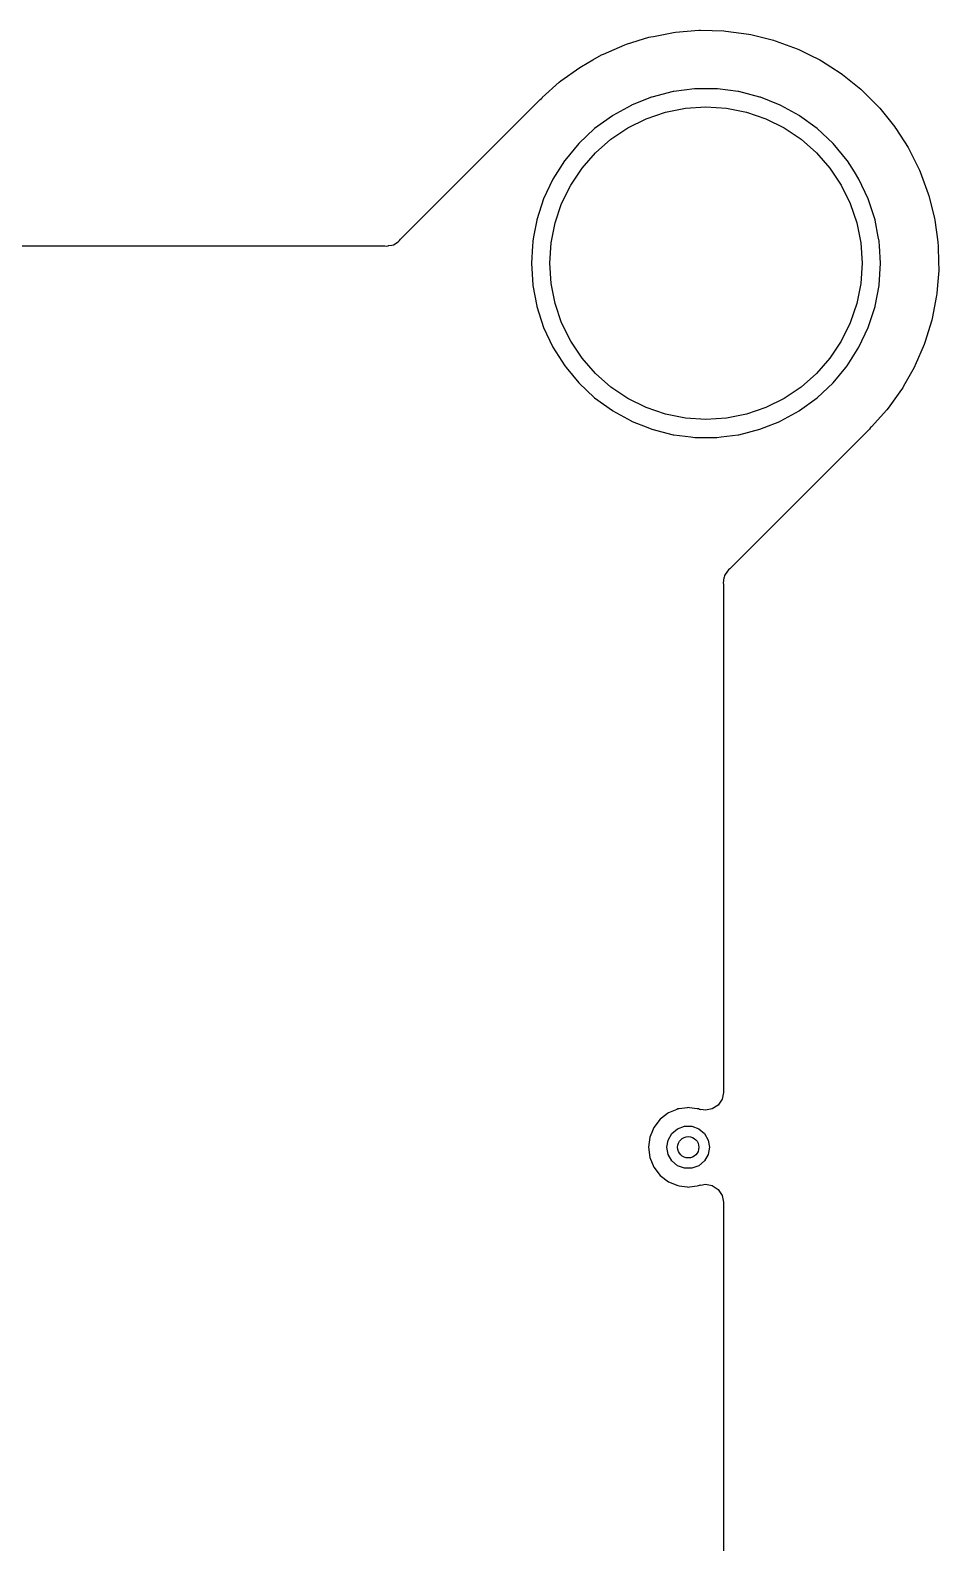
# Model space of a CAD drawing. Extents: x 0.99 to 4.24, y -7.27 to -4.02.
# Drawn here: x 3.661 to 4.165, y -4.863 to -4.024 of the extents above; entities that cross this region are included whole.
import ezdxf

# ---------------------------------------------------------------- set-up
doc = ezdxf.new("R2010")
doc.units = 0
doc.header["$MEASUREMENT"] = 0
doc.layers.add('BLACK', color=7, linetype='CONTINUOUS')

msp = doc.modelspace()

# ---------------------------------------------------------------- linework, layer by layer
at = {"layer": 'BLACK', "linetype": 'CONTINUOUS'}
for p, q in [((4.01853, -4.02551), (4.0314, -4.02446)), ((4.0314, -4.02446), (4.03247, -4.02443)), ((4.03247, -4.02443), (4.04538, -4.02478)), ((4.04538, -4.02478), (4.04645, -4.02487)), ((3.97854, -4.03761), (3.99039, -4.03251)), ((3.99039, -4.03251), (3.9914, -4.03213)), ((3.9914, -4.03213), (4.00374, -4.02835)), ((4.00374, -4.02835), (4.00479, -4.02809)), ((4.00479, -4.02809), (4.00625, -4.02781)), ((4.00625, -4.02781), (4.01746, -4.02565)), ((4.01746, -4.02565), (4.01853, -4.02551)), ((4.04645, -4.02487), (4.05924, -4.02661)), ((4.05924, -4.02661), (4.0603, -4.02681)), ((4.0603, -4.02681), (4.07282, -4.02993)), ((4.07282, -4.02993), (4.07386, -4.03024)), ((4.07386, -4.03024), (4.08597, -4.0347)), ((3.96633, -4.04444), (3.97267, -4.04086)), ((3.97267, -4.04086), (3.97757, -4.03809)), ((3.97757, -4.03809), (3.97854, -4.03761)), ((4.08597, -4.0347), (4.08696, -4.03512)), ((4.08696, -4.03512), (4.09294, -4.03809)), ((4.09294, -4.03809), (4.09852, -4.04086)), ((4.09852, -4.04086), (4.09946, -4.04139)), ((4.09946, -4.04139), (4.10465, -4.0447)), ((3.95494, -4.05255), (3.96543, -4.04502)), ((3.96543, -4.04502), (3.96633, -4.04444)), ((4.10465, -4.0447), (4.11034, -4.04834)), ((4.11034, -4.04834), (4.11121, -4.04897)), ((4.11121, -4.04897), (4.12127, -4.05705)), ((3.94467, -4.06168), (3.9541, -4.05322)), ((3.9541, -4.05322), (3.95494, -4.05255)), ((4.02904, -4.05695), (4.0176, -4.05839)), ((4.02935, -4.05691), (4.02904, -4.05695)), ((4.04151, -4.05691), (4.02935, -4.05691)), ((4.04182, -4.05695), (4.04151, -4.05691)), ((4.05327, -4.05839), (4.04182, -4.05695)), ((4.12127, -4.05705), (4.12208, -4.05777)), ((4.12208, -4.05777), (4.1312, -4.0669)), ((3.86674, -4.13955), (3.9427, -4.06359)), ((3.9427, -4.06359), (3.94274, -4.06356)), ((3.94274, -4.06356), (3.94342, -4.06289)), ((3.94342, -4.06289), (3.94423, -4.06234)), ((3.94423, -4.06234), (3.94457, -4.06183)), ((3.94457, -4.06183), (3.94472, -4.06174)), ((3.94472, -4.06174), (3.94467, -4.06168)), ((3.99393, -4.06608), (3.98383, -4.07164)), ((3.99421, -4.06593), (3.99393, -4.06608)), ((3.99393, -4.06608), (3.99393, -4.06608)), ((4.00011, -4.06359), (3.99421, -4.06593)), ((4.00522, -4.06157), (4.00011, -4.06359)), ((4.00551, -4.06146), (4.00522, -4.06157)), ((4.00522, -4.06157), (4.00522, -4.06157)), ((4.01729, -4.05843), (4.00551, -4.06146)), ((4.0176, -4.05839), (4.01729, -4.05843)), ((4.0176, -4.05839), (4.0176, -4.05839)), ((4.05358, -4.05843), (4.05327, -4.05839)), ((4.05327, -4.05839), (4.05327, -4.05839)), ((4.06535, -4.06146), (4.05358, -4.05843)), ((4.06564, -4.06157), (4.06535, -4.06146)), ((4.07075, -4.06359), (4.06564, -4.06157)), ((4.06564, -4.06157), (4.06564, -4.06157)), ((4.07666, -4.06593), (4.07075, -4.06359)), ((4.07693, -4.06608), (4.07666, -4.06593)), ((4.08704, -4.07164), (4.07693, -4.06608)), ((4.07693, -4.06608), (4.07693, -4.06608)), ((3.98355, -4.07179), (3.97371, -4.07894)), ((3.98383, -4.07164), (3.98355, -4.07179)), ((3.99213, -4.07853), (4.00229, -4.07352)), ((4.00229, -4.07352), (4.01302, -4.06988)), ((4.01302, -4.06988), (4.02413, -4.06767)), ((4.02413, -4.06767), (4.03543, -4.06693)), ((4.03543, -4.06693), (4.04674, -4.06767)), ((4.04674, -4.06767), (4.05785, -4.06988)), ((4.05785, -4.06988), (4.06858, -4.07352)), ((4.06858, -4.07352), (4.07874, -4.07853)), ((4.08731, -4.07179), (4.08704, -4.07164)), ((4.09715, -4.07894), (4.08731, -4.07179)), ((4.1312, -4.0669), (4.13192, -4.0677)), ((4.13192, -4.0677), (4.14001, -4.07776)), ((3.97371, -4.07894), (3.96485, -4.08726)), ((3.98271, -4.08483), (3.99213, -4.07853)), ((4.07874, -4.07853), (4.08816, -4.08483)), ((4.10602, -4.08726), (4.09715, -4.07894)), ((4.14001, -4.07776), (4.14064, -4.07864)), ((4.14064, -4.07864), (4.14083, -4.07894)), ((4.14083, -4.07894), (4.14759, -4.08951)), ((3.96485, -4.08726), (3.9571, -4.09663)), ((3.97419, -4.0923), (3.98271, -4.08483)), ((4.08816, -4.08483), (4.09668, -4.0923)), ((4.11377, -4.09663), (4.10602, -4.08726)), ((4.14759, -4.08951), (4.14812, -4.09045)), ((4.14812, -4.09045), (4.15385, -4.10202)), ((3.95693, -4.0969), (3.95305, -4.10301)), ((3.9571, -4.09663), (3.95693, -4.0969)), ((3.96672, -4.10082), (3.97419, -4.0923)), ((4.09668, -4.0923), (4.10415, -4.10082)), ((4.11393, -4.0969), (4.11377, -4.09663)), ((4.11781, -4.10301), (4.11393, -4.0969)), ((3.95058, -4.1069), (3.94541, -4.1179)), ((3.95305, -4.10301), (3.95058, -4.1069)), ((3.96042, -4.11024), (3.96672, -4.10082)), ((4.10415, -4.10082), (4.11044, -4.11024)), ((4.12028, -4.1069), (4.11781, -4.10301)), ((4.12546, -4.1179), (4.12028, -4.1069)), ((4.15385, -4.10202), (4.15428, -4.10301)), ((4.15428, -4.10301), (4.15873, -4.11512)), ((3.95541, -4.1204), (3.96042, -4.11024)), ((4.11044, -4.11024), (4.11545, -4.1204)), ((4.15873, -4.11512), (4.15905, -4.11615)), ((4.15905, -4.11615), (4.16216, -4.12868)), ((3.94541, -4.1179), (3.94165, -4.12946)), ((3.95177, -4.13113), (3.95541, -4.1204)), ((4.11545, -4.1204), (4.1191, -4.13113)), ((4.12922, -4.12946), (4.12546, -4.1179)), ((3.94159, -4.12977), (3.93985, -4.13888)), ((3.94165, -4.12946), (3.94159, -4.12977)), ((3.94159, -4.12977), (3.94159, -4.12977)), ((3.94956, -4.14224), (3.95177, -4.13113)), ((4.1191, -4.13113), (4.12131, -4.14224)), ((4.12927, -4.12977), (4.12922, -4.12946)), ((4.13101, -4.13888), (4.12927, -4.12977)), ((4.12927, -4.12977), (4.12927, -4.12977)), ((4.16216, -4.12868), (4.16237, -4.12974)), ((4.16237, -4.12974), (4.164, -4.14172)), ((3.86218, -4.1433), (3.86465, -4.14164)), ((3.86465, -4.14164), (3.86549, -4.14108)), ((3.86465, -4.14164), (3.86465, -4.14164)), ((3.86549, -4.14108), (3.86604, -4.14027)), ((3.86604, -4.14027), (3.86671, -4.13959)), ((3.86671, -4.13959), (3.86674, -4.13955)), ((3.93935, -4.14172), (3.93922, -4.14388)), ((3.93937, -4.14141), (3.93935, -4.14172)), ((3.93935, -4.14172), (3.93935, -4.14172)), ((3.93985, -4.13888), (3.93937, -4.14141)), ((4.13149, -4.14141), (4.13101, -4.13888)), ((4.13151, -4.14172), (4.13149, -4.14141)), ((4.13165, -4.14388), (4.13151, -4.14172)), ((4.13151, -4.14172), (4.13151, -4.14172)), ((4.164, -4.14172), (4.16411, -4.14252)), ((1.37992, -4.14388), (3.8563, -4.14388)), ((3.8563, -4.14388), (3.85635, -4.14388)), ((3.85635, -4.14388), (3.85731, -4.14388)), ((3.85731, -4.14388), (3.85827, -4.14407)), ((3.85827, -4.14407), (3.85923, -4.14388)), ((3.85923, -4.14388), (3.85925, -4.14388)), ((3.85925, -4.14388), (3.85945, -4.14384)), ((3.85945, -4.14384), (3.86122, -4.14349)), ((3.86122, -4.14349), (3.86218, -4.1433)), ((3.86122, -4.14349), (3.86122, -4.14349)), ((3.93922, -4.14388), (3.93861, -4.15354)), ((3.94882, -4.15354), (3.94956, -4.14224)), ((4.12131, -4.14224), (4.12205, -4.15354)), ((4.13226, -4.15354), (4.13165, -4.14388)), ((4.16411, -4.14252), (4.1642, -4.1436)), ((4.1642, -4.1436), (4.16447, -4.15354)), ((3.93861, -4.15354), (3.93937, -4.16568)), ((3.94956, -4.16485), (3.94882, -4.15354)), ((4.12205, -4.15354), (4.12131, -4.16485)), ((4.13149, -4.16568), (4.13226, -4.15354)), ((4.16452, -4.15758), (4.16386, -4.16568)), ((4.16447, -4.15354), (4.16455, -4.1565)), ((4.16455, -4.1565), (4.16452, -4.15758)), ((3.93937, -4.16568), (3.93943, -4.16599)), ((3.93943, -4.16599), (3.94159, -4.17732)), ((3.95177, -4.17596), (3.94956, -4.16485)), ((4.12131, -4.16485), (4.1191, -4.17596)), ((4.12927, -4.17732), (4.13144, -4.16599)), ((4.13144, -4.16599), (4.13149, -4.16568)), ((4.16386, -4.16568), (4.16347, -4.17044)), ((4.16332, -4.17151), (4.16089, -4.18419)), ((4.16347, -4.17044), (4.16332, -4.17151)), ((3.94159, -4.17732), (3.94159, -4.17732)), ((3.94159, -4.17732), (3.94165, -4.17762)), ((3.94165, -4.17762), (3.94541, -4.18919)), ((3.95541, -4.18669), (3.95177, -4.17596)), ((4.1191, -4.17596), (4.11545, -4.18669)), ((4.12546, -4.18919), (4.12922, -4.17762)), ((4.12922, -4.17762), (4.12927, -4.17732)), ((4.12927, -4.17732), (4.12927, -4.17732)), ((3.94541, -4.18919), (3.95058, -4.20019)), ((3.96042, -4.19685), (3.95541, -4.18669)), ((4.11545, -4.18669), (4.11044, -4.19685)), ((4.12028, -4.20019), (4.12546, -4.18919)), ((4.16063, -4.18523), (4.15684, -4.19757)), ((4.16089, -4.18419), (4.16063, -4.18523)), ((3.95058, -4.20019), (3.9571, -4.21046)), ((3.96672, -4.20627), (3.96042, -4.19685)), ((4.11044, -4.19685), (4.10415, -4.20627)), ((4.11377, -4.21046), (4.12028, -4.20019)), ((4.15647, -4.19858), (4.15148, -4.21019)), ((4.15684, -4.19757), (4.15647, -4.19858)), ((3.97419, -4.21479), (3.96672, -4.20627)), ((4.10415, -4.20627), (4.09668, -4.21479)), ((3.9571, -4.21046), (3.9573, -4.2107)), ((3.9573, -4.2107), (3.9573, -4.2107)), ((3.9573, -4.2107), (3.95782, -4.21133)), ((3.95782, -4.21133), (3.96485, -4.21982)), ((3.98271, -4.22226), (3.97419, -4.21479)), ((4.09668, -4.21479), (4.08816, -4.22226)), ((4.10602, -4.21982), (4.11304, -4.21133)), ((4.11304, -4.21133), (4.11357, -4.2107)), ((4.11357, -4.2107), (4.11377, -4.21046)), ((4.11357, -4.2107), (4.11357, -4.2107)), ((4.15089, -4.21141), (4.145, -4.22183)), ((4.15137, -4.21044), (4.15089, -4.21141)), ((4.15148, -4.21019), (4.15137, -4.21044)), ((3.96485, -4.21982), (3.97371, -4.22815)), ((3.99213, -4.22855), (3.98271, -4.22226)), ((4.08816, -4.22226), (4.07874, -4.22855)), ((4.09715, -4.22815), (4.10602, -4.21982)), ((4.14396, -4.22355), (4.13643, -4.23403)), ((4.14454, -4.22264), (4.14396, -4.22355)), ((4.145, -4.22183), (4.14454, -4.22264)), ((3.97371, -4.22815), (3.98355, -4.2353)), ((4.00229, -4.23356), (3.99213, -4.22855)), ((4.01302, -4.23721), (4.00229, -4.23356)), ((4.06858, -4.23356), (4.05785, -4.23721)), ((4.07874, -4.22855), (4.06858, -4.23356)), ((4.08731, -4.2353), (4.09715, -4.22815)), ((4.13643, -4.23403), (4.13575, -4.23487)), ((3.98355, -4.2353), (3.98383, -4.23545)), ((3.98383, -4.23545), (3.99393, -4.241)), ((3.99393, -4.241), (3.99393, -4.241)), ((3.99393, -4.241), (3.99421, -4.24115)), ((3.99421, -4.24115), (3.9945, -4.24127)), ((3.9945, -4.24127), (3.9945, -4.24127)), ((3.9945, -4.24127), (4.0032, -4.24471)), ((4.02413, -4.23942), (4.01302, -4.23721)), ((4.03543, -4.24016), (4.02413, -4.23942)), ((4.04674, -4.23942), (4.03543, -4.24016)), ((4.05785, -4.23721), (4.04674, -4.23942)), ((4.06767, -4.24471), (4.07637, -4.24127)), ((4.07637, -4.24127), (4.07666, -4.24115)), ((4.07637, -4.24127), (4.07637, -4.24127)), ((4.07666, -4.24115), (4.07693, -4.241)), ((4.07693, -4.241), (4.08704, -4.23545)), ((4.07693, -4.241), (4.07693, -4.241)), ((4.08704, -4.23545), (4.08731, -4.2353)), ((4.13575, -4.23487), (4.12729, -4.24431)), ((4.0032, -4.24471), (4.00551, -4.24563)), ((4.00551, -4.24563), (4.01729, -4.24865)), ((4.01729, -4.24865), (4.0176, -4.24869)), ((4.0176, -4.24869), (4.0176, -4.24869)), ((4.0176, -4.24869), (4.02705, -4.24989)), ((4.02705, -4.24989), (4.02935, -4.25018)), ((4.02935, -4.25018), (4.04151, -4.25018)), ((4.04151, -4.25018), (4.04381, -4.24989)), ((4.04381, -4.24989), (4.05327, -4.24869)), ((4.05327, -4.24869), (4.05358, -4.24865)), ((4.05327, -4.24869), (4.05327, -4.24869)), ((4.05358, -4.24865), (4.06535, -4.24563)), ((4.06535, -4.24563), (4.06767, -4.24471)), ((4.12538, -4.24627), (4.10613, -4.26553)), ((4.12541, -4.24624), (4.12538, -4.24627)), ((4.12609, -4.24556), (4.12541, -4.24624)), ((4.12663, -4.24474), (4.12609, -4.24556)), ((4.12729, -4.24431), (4.12663, -4.24474)), ((4.10613, -4.26553), (4.06825, -4.30341)), ((4.06825, -4.30341), (4.04942, -4.32223)), ((4.04734, -4.32432), (4.04568, -4.3268)), ((4.04789, -4.32348), (4.04734, -4.32432)), ((4.04734, -4.32432), (4.04734, -4.32432)), ((4.04871, -4.32294), (4.04789, -4.32348)), ((4.04939, -4.32226), (4.04871, -4.32294)), ((4.04942, -4.32223), (4.04939, -4.32226)), ((4.04544, -4.32798), (4.0449, -4.33071)), ((4.0449, -4.33071), (4.04509, -4.33167)), ((4.04509, -4.33167), (4.04509, -4.33263)), ((4.04509, -4.33263), (4.0451, -4.33268)), ((4.0451, -4.33268), (4.0451, -4.61324)), ((4.04549, -4.32776), (4.04544, -4.32798)), ((4.04568, -4.3268), (4.04549, -4.32776)), ((4.04549, -4.32776), (4.04549, -4.32776)), ((4.04434, -4.61706), (4.04218, -4.62029)), ((4.0451, -4.61324), (4.04434, -4.61706)), ((4.01002, -4.62813), (4.00652, -4.63269)), ((4.01075, -4.62757), (4.01002, -4.62813)), ((4.01406, -4.62503), (4.01075, -4.62757)), ((4.01458, -4.62463), (4.01406, -4.62503)), ((4.01653, -4.62383), (4.01458, -4.62463)), ((4.01929, -4.62268), (4.01653, -4.62383)), ((4.01989, -4.62243), (4.01929, -4.62268)), ((4.01929, -4.62268), (4.01929, -4.62268)), ((4.02054, -4.62235), (4.01989, -4.62243)), ((4.02494, -4.62177), (4.02054, -4.62235)), ((4.02054, -4.62235), (4.02054, -4.62235)), ((4.02559, -4.62168), (4.02494, -4.62177)), ((4.02624, -4.62177), (4.02559, -4.62168)), ((4.03064, -4.62235), (4.02624, -4.62177)), ((4.03129, -4.62243), (4.03064, -4.62235)), ((4.03064, -4.62235), (4.03064, -4.62235)), ((4.03189, -4.62268), (4.03129, -4.62243)), ((4.03252, -4.62285), (4.03189, -4.62268)), ((4.03257, -4.62269), (4.03252, -4.62285)), ((4.03514, -4.62321), (4.03257, -4.62269)), ((4.03895, -4.62245), (4.03514, -4.62321)), ((4.04218, -4.62029), (4.03895, -4.62245)), ((4.00538, -4.63544), (4.00432, -4.638)), ((4.00572, -4.63464), (4.00538, -4.63544)), ((4.00652, -4.63269), (4.00572, -4.63464)), ((4.01449, -4.63966), (4.01654, -4.63611)), ((4.01654, -4.63611), (4.01969, -4.63347)), ((4.01969, -4.63347), (4.02354, -4.63207)), ((4.02354, -4.63207), (4.02764, -4.63207)), ((4.02764, -4.63207), (4.0315, -4.63347)), ((4.0315, -4.63347), (4.03464, -4.63611)), ((4.03464, -4.63611), (4.03669, -4.63966)), ((4.00432, -4.638), (4.00357, -4.6437)), ((4.00357, -4.6437), (4.00432, -4.6494)), ((4.01378, -4.6437), (4.01449, -4.63966)), ((4.01449, -4.64774), (4.01378, -4.6437)), ((4.03669, -4.63966), (4.0374, -4.6437)), ((4.0374, -4.6437), (4.03669, -4.64774)), ((4.00432, -4.6494), (4.00652, -4.65471)), ((4.01654, -4.65129), (4.01449, -4.64774)), ((4.01969, -4.65393), (4.01654, -4.65129)), ((4.03464, -4.65129), (4.0315, -4.65393)), ((4.03669, -4.64774), (4.03464, -4.65129)), ((4.00652, -4.65471), (4.01002, -4.65927)), ((4.01002, -4.65927), (4.01458, -4.66277)), ((4.02354, -4.65533), (4.01969, -4.65393)), ((4.02764, -4.65533), (4.02354, -4.65533)), ((4.0315, -4.65393), (4.02764, -4.65533)), ((4.01458, -4.66277), (4.01518, -4.66302)), ((4.01518, -4.66302), (4.01929, -4.66472)), ((4.01929, -4.66472), (4.01929, -4.66472)), ((4.01929, -4.66472), (4.01989, -4.66497)), ((4.01989, -4.66497), (4.02054, -4.66505)), ((4.02054, -4.66505), (4.02054, -4.66505)), ((4.02054, -4.66505), (4.02494, -4.66563)), ((4.02494, -4.66563), (4.02559, -4.66572)), ((4.02559, -4.66572), (4.02624, -4.66563)), ((4.02624, -4.66563), (4.03064, -4.66505)), ((4.03064, -4.66505), (4.03129, -4.66497)), ((4.03064, -4.66505), (4.03064, -4.66505)), ((4.03129, -4.66497), (4.03189, -4.66472)), ((4.03189, -4.66472), (4.03252, -4.66455)), ((4.03252, -4.66455), (4.03257, -4.66471)), ((4.03257, -4.66471), (4.03513, -4.6642)), ((4.03513, -4.6642), (4.03895, -4.66495)), ((4.03895, -4.66495), (4.04218, -4.66711)), ((4.04218, -4.66711), (4.04434, -4.67034)), ((4.04434, -4.67034), (4.0451, -4.67416)), ((4.0451, -4.67416), (4.0451, -4.88739))]:
    msp.add_line(p, q, dxfattribs=at)
at = {"layer": 'BLACK'}
msp.add_circle((4.02559, -4.6437), 0.00591, dxfattribs=at)

doc.saveas('drawing.dxf')
